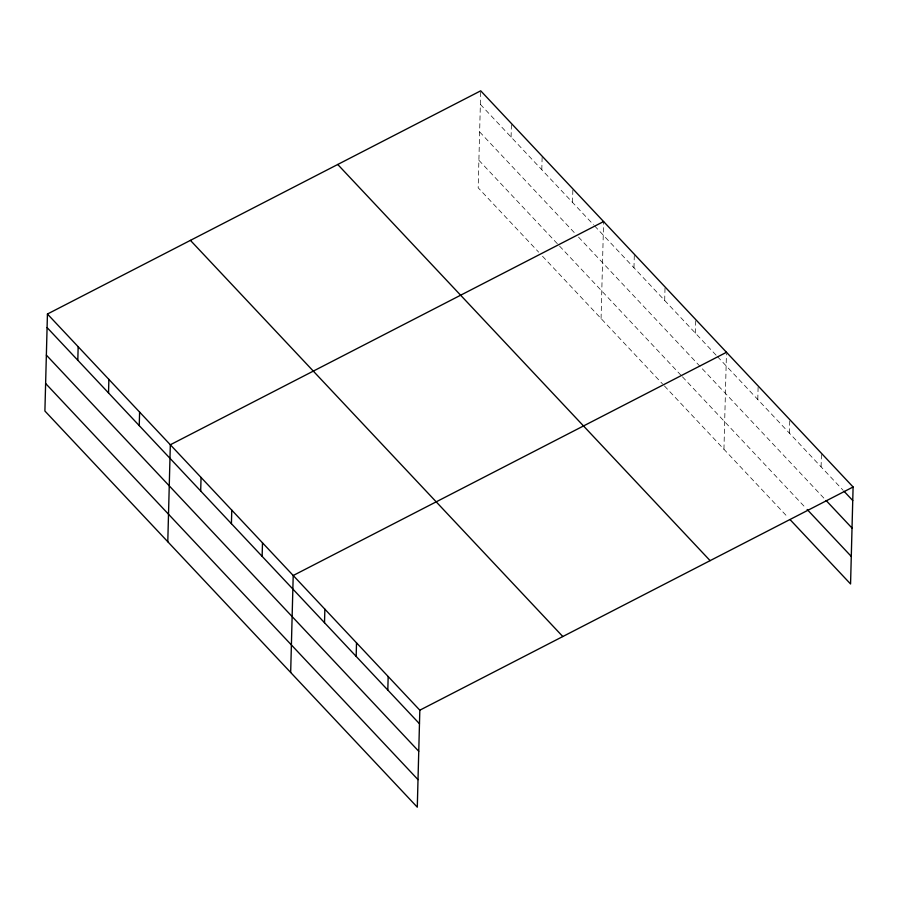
<?xml version="1.0" encoding="UTF-8"?>
<svg xmlns="http://www.w3.org/2000/svg" width="898" height="898" viewBox="0 0 898 898"><rect width="100%" height="100%" fill="white"/><g stroke="black" fill="none" stroke-linecap="round" stroke-linejoin="round"><path stroke-width="0.67" stroke-dasharray="4.49 3.37" d="M480.677 92.18L478.174 187.805L538.654 252.147M511.085 137.046L511.433 123.509M541.808 169.733L542.156 156.185M572.531 202.42L572.879 188.872M601.065 318.532L603.602 221.559M633.966 267.784L634.325 254.246M664.688 300.471L665.048 286.922M695.411 333.158L695.77 319.609M723.945 449.269L726.448 353.644M757.789 399.509L758.103 387.319M789.443 433.184L789.757 420.994M821.098 466.859L821.446 453.31M480.363 104.37L593.645 224.893M594.611 225.914L716.537 355.63M717.491 356.641L843.155 490.33M479.644 131.905L574.686 233.02M578.525 237.106L825.172 499.501M478.892 160.271L558.578 245.042M559.544 246.063L681.47 375.779M682.424 376.801L806.202 508.481M542.504 256.233L662.511 383.906M664.43 385.949L787.254 516.619"/><path stroke-width="1.35" d="M47.437 314.031L44.9 411.015L417.289 807.179L419.826 710.195L47.437 314.031L480.711 90.821L853.1 486.985L850.563 583.969L790.128 519.684M77.812 360.255L78.16 346.718M108.523 392.942L108.883 379.394M139.246 425.63L139.605 412.081M167.791 541.741L170.328 444.768L603.602 221.559M200.692 490.993L201.051 477.455M231.415 523.68L231.774 510.131M262.137 556.367L262.497 542.819M290.671 672.479L293.208 575.506L726.493 352.297M324.515 622.718L324.863 609.181M356.169 656.393L356.517 642.856M387.813 690.068L388.172 676.52M419.826 710.195L853.1 486.985M844.109 491.352L852.741 500.534M826.126 500.523L852.022 528.069M807.156 509.492L851.282 556.434M337.738 164.48L710.116 560.644M190.421 240.372L562.81 636.536M47.089 327.579L419.467 723.743M46.359 355.114L418.749 751.278M45.618 383.48L418.008 779.644"/></g></svg>
